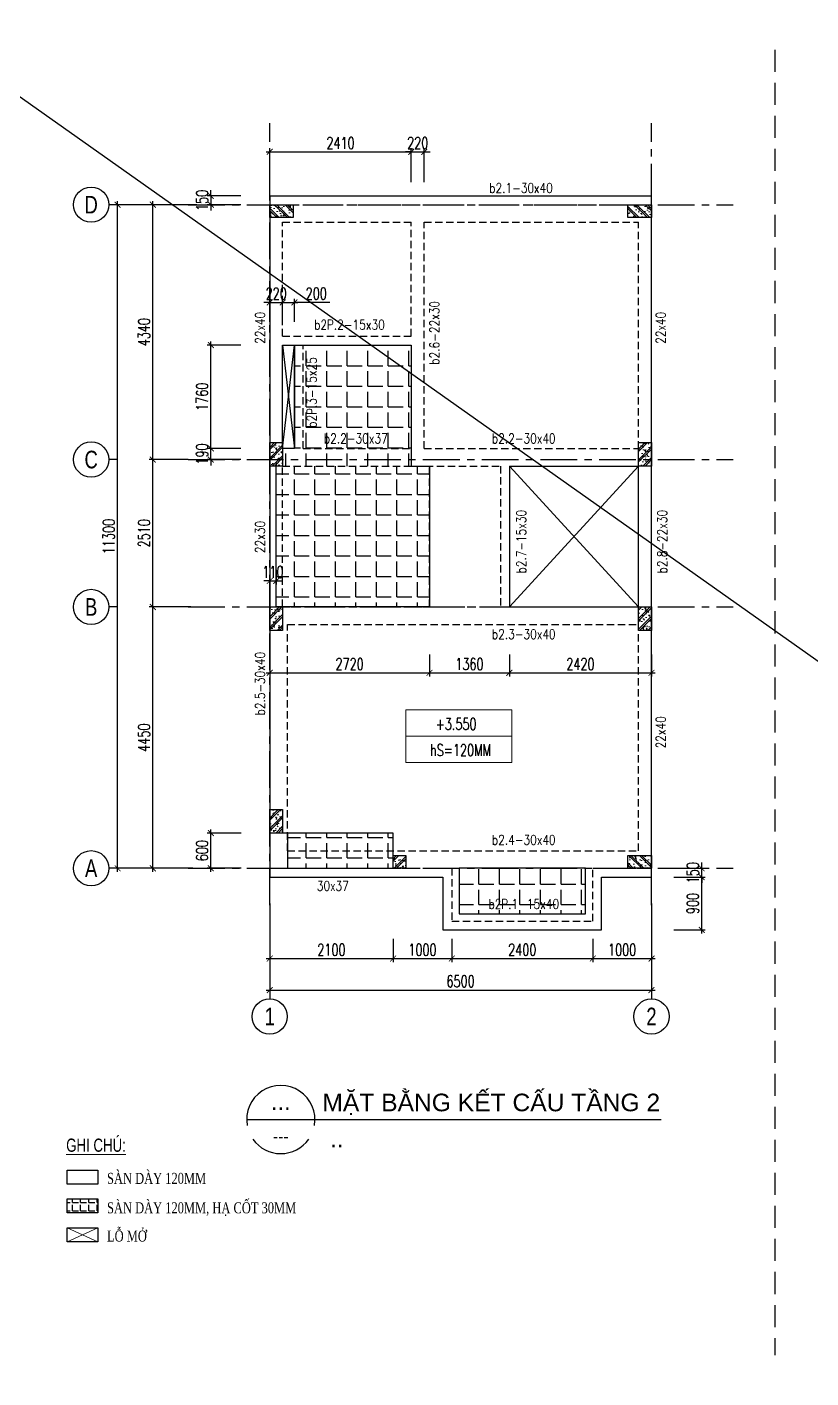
# Model space of a CAD drawing. Header units: millimetres. Extents: x -529861 to -223882, y -171969 to 61504.
# Drawn here: x -402675 to -389327, y -31442 to -8438 of the extents above; entities that cross this region are included whole.
import ezdxf
from ezdxf.enums import TextEntityAlignment as Align

# ---------------------------------------------------------------- set-up
doc = ezdxf.new("R2010")
doc.units = ezdxf.units.MM
doc.header["$LTSCALE"] = 5000
doc.linetypes.add('CENTER', pattern=[2, 1.25, -0.25, 0.25, -0.25])
doc.linetypes.add('HIDDEN', pattern=[0.375, 0.25, -0.125])
doc.layers.get('Defpoints').update_dxf_attribs({"color": 143})
for name, color, linetype in [('KC ICC-COTVACH', 3, 'Continuous'), ('KC-BETONG', 2, 'Continuous'), ('KCS_AXIS', 18, 'CENTER'), ('KCS_BORDER', 3, 'Continuous'), ('KCS_CHI', 1, 'Continuous'), ('KCS_DIM', 1, 'Continuous'), ('KCS_HIDDEN', 8, 'HIDDEN'), ('KCS_SSD', 146, 'Continuous'), ('KCS_TEXT', 2, 'Continuous')]:
    doc.layers.add(name, color=color, linetype=linetype)
for name, color, linetype, lineweight in [('KC-COT-HATCH', 13, 'Continuous', 15), ('KC-COT-NETCAT', 2, 'Continuous', 30), ('KC-NET MANH', 8, 'Continuous', 13), ('KC-TEXT', 4, 'Continuous', 20), ('S-dims', 8, 'Continuous', 18), ('S-text', 2, 'Continuous', 20), ('S-TEXT35', 3, 'Continuous', 30)]:
    doc.layers.add(name, color=color, linetype=linetype, lineweight=lineweight)
doc.layers.add('KCS_Plotter', color=11, linetype='Continuous', plot=False)
doc.styles.add('.VnArialH', font='')
doc.styles.add('DIACHAT', font='vntimeh.shx', dxfattribs={"bigfont": 'vnd.shx'})
doc.styles.add('s-text', font='vnsimli.shx', dxfattribs={"width": 0.7})
doc.styles.add('style1', font='arial.ttf', dxfattribs={"width": 0.75})
doc.styles.add('VNAVANTH', font='')
doc.styles.add('VNCC-VnAvantH', font='')
doc.styles.get('.VnArialH').set_extended_font_data('.VnArialH')
doc.styles.get('VNAVANTH').set_extended_font_data('.VnAvantH')
doc.styles.get('VNCC-VnAvantH').set_extended_font_data('.VnAvantH')
doc.dimstyles.new('1-100s', dxfattribs={"dimtxt": 200, "dimasz": 100, "dimexe": 60, "dimexo": 0, "dimgap": 50, "dimtad": 1, "dimdec": 0, "dimzin": 0, "dimdsep": 46, "dimtxsty": 's-text', "dimblk1": 'ARCHTICK', "dimblk2": 'ARCHTICK', "dimsah": 1, "dimcen": 80, "dimdle": 60, "dimclrd": 9, "dimclre": 9, "dimclrt": 2, "dimadec": 0, "dimazin": 0, "dimtfac": 0.0001, "dimtdec": 0, "dimtix": 1, "dimtmove": 1, "dimatfit": 3, "dimldrblk": 'ARCHTICK', "dimfxl": 200, "dimtolj": 1, "dimtzin": 0, "dimarcsym": 0})
pattern_1 = [(0, (-368437.15, 44721.43), (0, 349.25), [254, -95.25]), (90, (-368437.15, 44721.43), (-349.25, 2e-14), [254, -95.25])]
pattern_2 = [(0, (-252283.63, 8146.53), (0, 349.25), [254, -95.25]), (90, (-252283.63, 8146.53), (-349.25, 2e-14), [254, -95.25])]

# ---------------------------------------------------------------- blocks, each defined once
blk = doc.blocks.new('*U935')
at = {"layer": 'KC-COT-HATCH'}
h = blk.add_hatch(dxfattribs=at)
h.set_pattern_fill('CHAU-02', color=256, scale=30, pattern_type=2)
h.set_pattern_definition([(50, (-758.44, -466.9), (215.178, -18.826), [22.5, -247.5]), (355, (-758.44, -466.9), (-41.625, 225.658), [18, -198]), (100.451, (-740.51, -468.47), (173.553, 206.83), [19.122, -210.343]), (46.184, (-758.44, -406.9), (320.17, -49.656), [33.75, -371.25]), (96.636, (-731.76, -411.04), (280.4, 292.24), [28.68, -315.514]), (351.184, (-758.44, -406.9), (280.4, 292.24), [27, -297]), (21, (-728.44, -421.9), (179.072, -120.786), [22.5, -247.5]), (226, (-728.44, -421.9), (201.565, -109.66), [18, -198]), (71.451, (-713.52, -431.97), (252.067, 96.76), [19.122, -210.343]), (67.5, (-758.44, -466.9), (-46.775, 88.3123), [0, -195.6, 0, -201, 0, -198.75]), (4.5, (-758.44, -466.9), (85.005, 114.031), [0, -114.6, 0, -191.1, 0, -75.75]), (327.5, (-825.34, -466.9), (160.147, -6.7665), [0, -75, 0, -234, 0, -310.5]), (317.5, (-855.34, -466.9), (174.956, 30.031), [0, -97.5, 0, -155.4, 0, -220.5]), (315, (-758.44, -466.9), (90.156, 90.156), []), (315, (-758.44, -430.15), (90.156, 90.156), [])])
h.paths.add_polyline_path([(-110, 200), (-110, -200), (110, -200), (110, 200)])
at = {"layer": 'KC-COT-NETCAT'}
blk.add_lwpolyline([(-110, -200), (110, -200), (110, 200), (-110, 200)], close=True, dxfattribs=at)
blk = doc.blocks.new('_ArchTick')
at = {"color": 0, "linetype": 'ByBlock', "const_width": 0.15}
blk.add_lwpolyline([(-0.5, -0.5), (0.5, 0.5)], dxfattribs=at)
blk = doc.blocks.new('*D1159')
at = {"layer": 'Defpoints', "color": 0, "ltscale": 1500, "transparency": 16777216}
for p in [(-30105, -46736), (-23605, -46736), (-23605, -48212)]:
    blk.add_point(p, dxfattribs=at)
at = {"layer": 'KCS_DIM', "color": 9, "lineweight": -2, "ltscale": 1500, "transparency": 16777216}
for p, q in [((-30105, -46736), (-30105, -48272)), ((-23605, -46736), (-23605, -48272)), ((-30165, -48212), (-23545, -48212))]:
    blk.add_line(p, q, dxfattribs=at)
at = {"layer": 'KCS_DIM', "color": 9, "lineweight": -2, "ltscale": 1500, "transparency": 16777216, "xscale": 100, "yscale": 100, "zscale": 100, "rotation": 180}
blk.add_blockref('_ArchTick', (-30105, -48212), dxfattribs=at)
at = {"layer": 'KCS_DIM', "color": 9, "lineweight": -2, "ltscale": 1500, "transparency": 16777216, "xscale": 100, "yscale": 100, "zscale": 100}
blk.add_blockref('_ArchTick', (-23605, -48212), dxfattribs=at)
at = {"layer": 'KCS_DIM', "color": 2, "ltscale": 1500, "transparency": 16777216, "insert": (-26855, -48062), "char_height": 200, "attachment_point": 5, "style": 's-text'}
blk.add_mtext('\\A1;6500', dxfattribs=at)
blk = doc.blocks.new('*D1160')
at = {"layer": 'Defpoints', "color": 0, "ltscale": 1500, "transparency": 16777216}
for p in [(-32095, -41688), (-31449, -41688), (-31412, -46138)]:
    blk.add_point(p, dxfattribs=at)
at = {"layer": 'KCS_DIM', "color": 9, "lineweight": -2, "ltscale": 1500, "transparency": 16777216}
for p, q in [((-32095, -46198), (-32095, -41628)), ((-31449, -41688), (-32155, -41688)), ((-31412, -46138), (-32155, -46138))]:
    blk.add_line(p, q, dxfattribs=at)
at = {"layer": 'KCS_DIM', "color": 9, "lineweight": -2, "ltscale": 1500, "transparency": 16777216, "xscale": 100, "yscale": 100, "zscale": 100}
for p, rotation in [((-32095, -41688), 90), ((-32095, -46138), 270)]:
    blk.add_blockref('_ArchTick', p, dxfattribs=dict(at, rotation=rotation))
at = {"layer": 'KCS_DIM', "color": 2, "ltscale": 1500, "transparency": 16777216, "insert": (-32245, -43913), "char_height": 200, "attachment_point": 5, "rotation": 90, "style": 's-text'}
blk.add_mtext('\\A1;4450', dxfattribs=at)
blk = doc.blocks.new('*D1161')
at = {"layer": 'Defpoints', "color": 0, "ltscale": 1500, "transparency": 16777216}
for p in [(-32095, -39178), (-31495, -39178), (-31449, -41688)]:
    blk.add_point(p, dxfattribs=at)
at = {"layer": 'KCS_DIM', "color": 9, "lineweight": -2, "ltscale": 1500, "transparency": 16777216}
for p, q in [((-31495, -39178), (-32155, -39178)), ((-32095, -41748), (-32095, -39118)), ((-31449, -41688), (-32155, -41688))]:
    blk.add_line(p, q, dxfattribs=at)
at = {"layer": 'KCS_DIM', "color": 9, "lineweight": -2, "ltscale": 1500, "transparency": 16777216, "xscale": 100, "yscale": 100, "zscale": 100}
for p, rotation in [((-32095, -39178), 90), ((-32095, -41688), 270)]:
    blk.add_blockref('_ArchTick', p, dxfattribs=dict(at, rotation=rotation))
at = {"layer": 'KCS_DIM', "color": 2, "ltscale": 1500, "transparency": 16777216, "insert": (-32245, -40433), "char_height": 200, "attachment_point": 5, "rotation": 90, "style": 's-text'}
blk.add_mtext('\\A1;2510', dxfattribs=at)
blk = doc.blocks.new('*D1162')
at = {"layer": 'Defpoints', "color": 0, "ltscale": 1500, "transparency": 16777216}
for p in [(-32095, -34838), (-31346, -34838), (-31495, -39178)]:
    blk.add_point(p, dxfattribs=at)
at = {"layer": 'KCS_DIM', "color": 9, "lineweight": -2, "ltscale": 1500, "transparency": 16777216}
for p, q in [((-31346, -34838), (-32155, -34838)), ((-32095, -39238), (-32095, -34778)), ((-31495, -39178), (-32155, -39178))]:
    blk.add_line(p, q, dxfattribs=at)
at = {"layer": 'KCS_DIM', "color": 9, "lineweight": -2, "ltscale": 1500, "transparency": 16777216, "xscale": 100, "yscale": 100, "zscale": 100}
for p, rotation in [((-32095, -34838), 90), ((-32095, -39178), 270)]:
    blk.add_blockref('_ArchTick', p, dxfattribs=dict(at, rotation=rotation))
at = {"layer": 'KCS_DIM', "color": 2, "ltscale": 1500, "transparency": 16777216, "insert": (-32245, -37008), "char_height": 200, "attachment_point": 5, "rotation": 90, "style": 's-text'}
blk.add_mtext('\\A1;4340', dxfattribs=at)
blk = doc.blocks.new('*D1163')
at = {"layer": 'Defpoints', "color": 0, "ltscale": 1500, "transparency": 16777216}
for p in [(-32695, -34838), (-31495, -34838), (-31495, -46138)]:
    blk.add_point(p, dxfattribs=at)
at = {"layer": 'KCS_DIM', "color": 9, "lineweight": -2, "ltscale": 1500, "transparency": 16777216}
for p, q in [((-31495, -34838), (-32755, -34838)), ((-32695, -46198), (-32695, -34778)), ((-31495, -46138), (-32755, -46138))]:
    blk.add_line(p, q, dxfattribs=at)
at = {"layer": 'KCS_DIM', "color": 9, "lineweight": -2, "ltscale": 1500, "transparency": 16777216, "xscale": 100, "yscale": 100, "zscale": 100}
for p, rotation in [((-32695, -34838), 90), ((-32695, -46138), 270)]:
    blk.add_blockref('_ArchTick', p, dxfattribs=dict(at, rotation=rotation))
at = {"layer": 'KCS_DIM', "color": 2, "ltscale": 1500, "transparency": 16777216, "insert": (-32845, -40488), "char_height": 200, "attachment_point": 5, "rotation": 90, "style": 's-text'}
blk.add_mtext('\\A1;11300', dxfattribs=at)
blk = doc.blocks.new('*U10')
at = {"layer": 'KC-COT-HATCH'}
h = blk.add_hatch(dxfattribs=at)
h.set_pattern_fill('CHAU-02', color=256, scale=30, pattern_type=2)
h.set_pattern_definition([(50, (-758.44, -556.9), (215.178, -18.826), [22.5, -247.5]), (355, (-758.44, -556.9), (-41.625, 225.658), [18, -198]), (100.451, (-740.51, -558.47), (173.553, 206.83), [19.122, -210.343]), (46.184, (-758.44, -496.9), (320.17, -49.656), [33.75, -371.25]), (96.636, (-731.76, -501.04), (280.4, 292.24), [28.68, -315.514]), (351.184, (-758.44, -496.9), (280.4, 292.24), [27, -297]), (21, (-728.44, -511.9), (179.072, -120.786), [22.5, -247.5]), (226, (-728.44, -511.9), (201.565, -109.66), [18, -198]), (71.451, (-713.52, -521.97), (252.067, 96.76), [19.122, -210.343]), (67.5, (-758.44, -556.9), (-46.775, 88.3123), [0, -195.6, 0, -201, 0, -198.75]), (4.5, (-758.44, -556.9), (85.005, 114.031), [0, -114.6, 0, -191.1, 0, -75.75]), (327.5, (-825.34, -556.9), (160.147, -6.7665), [0, -75, 0, -234, 0, -310.5]), (317.5, (-855.34, -556.9), (174.956, 30.031), [0, -97.5, 0, -155.4, 0, -220.5]), (315, (-758.44, -556.9), (90.156, 90.156), []), (315, (-758.44, -520.15), (90.156, 90.156), [])])
h.paths.add_polyline_path([(-110, 110), (-110, -110), (110, -110), (110, 110)])
at = {"layer": 'KC-COT-NETCAT'}
blk.add_lwpolyline([(-110, -110), (110, -110), (110, 110), (-110, 110)], close=True, dxfattribs=at)
blk = doc.blocks.new('*U22')
blk.add_line((1, 0), (110.81, 0))
for major_axis, start_param, end_param in [((9.04, 0), -0.176637, 3.316767), ((-9.04, 0.01), 0.612827, 2.529211)]:
    blk.add_ellipse((10.04, 0), major_axis=major_axis, ratio=1, start_param=start_param, end_param=end_param)
at = {"layer": 'S-TEXT35', "style": 'VNAVANTH'}
for tag, p in [('VIET_NAME', (21.64, 3.33)), ('ENGLISH_NAME', (21.64, -7.83))]:
    blk.add_attdef(tag, p, '', height=5, dxfattribs=at)
for tag, height, p in [('VIEW-NUMBER', 5, (10.04, 1.5)), ('SHEET_NUMBER', 2.5, (10.04, -5))]:
    blk.add_attdef(tag, text='', height=height, dxfattribs=at).set_placement(p, align=Align.CENTER)
blk = doc.blocks.new('*D267')
at = {"layer": 'Defpoints', "color": 0, "linetype": 'ByBlock', "ltscale": 1500, "transparency": 16777216}
for p in [(-396132, -10563), (-398542, -11081), (-396132, -11081)]:
    blk.add_point(p, dxfattribs=at)
at = {"layer": 'S-dims', "color": 9, "linetype": 'ByBlock', "lineweight": -2, "ltscale": 1500, "transparency": 16777216}
for p, q in [((-398602, -10563), (-396072, -10563)), ((-398542, -11081), (-398542, -10503)), ((-396132, -11081), (-396132, -10503))]:
    blk.add_line(p, q, dxfattribs=at)
at = {"layer": 'S-dims', "color": 9, "linetype": 'ByBlock', "lineweight": -2, "ltscale": 1500, "transparency": 16777216, "xscale": 100, "yscale": 100, "zscale": 100, "rotation": 180}
blk.add_blockref('_ArchTick', (-398542, -10563), dxfattribs=at)
at = {"layer": 'S-dims', "color": 9, "linetype": 'ByBlock', "lineweight": -2, "ltscale": 1500, "transparency": 16777216, "xscale": 100, "yscale": 100, "zscale": 100}
blk.add_blockref('_ArchTick', (-396132, -10563), dxfattribs=at)
at = {"layer": 'S-dims', "color": 2, "linetype": 'ByBlock', "ltscale": 1500, "transparency": 16777216, "insert": (-397337, -10413), "char_height": 200, "attachment_point": 5, "style": 's-text'}
blk.add_mtext('\\A1;2410', dxfattribs=at)
blk = doc.blocks.new('*D268')
at = {"layer": 'Defpoints', "color": 0, "linetype": 'ByBlock', "ltscale": 1500, "transparency": 16777216}
for p in [(-395912, -10563), (-396132, -11081), (-395912, -11081)]:
    blk.add_point(p, dxfattribs=at)
at = {"layer": 'S-dims', "color": 9, "linetype": 'ByBlock', "lineweight": -2, "ltscale": 1500, "transparency": 16777216}
for p, q in [((-396132, -10563), (-396232, -10563)), ((-396132, -11081), (-396132, -10503)), ((-396132, -10563), (-395912, -10563)), ((-395912, -11081), (-395912, -10503)), ((-395912, -10563), (-395812, -10563))]:
    blk.add_line(p, q, dxfattribs=at)
at = {"layer": 'S-dims', "color": 9, "linetype": 'ByBlock', "lineweight": -2, "ltscale": 1500, "transparency": 16777216, "xscale": 100, "yscale": 100, "zscale": 100}
blk.add_blockref('_ArchTick', (-396132, -10563), dxfattribs=at)
at = {"layer": 'S-dims', "color": 9, "linetype": 'ByBlock', "lineweight": -2, "ltscale": 1500, "transparency": 16777216, "xscale": 100, "yscale": 100, "zscale": 100, "rotation": 180}
blk.add_blockref('_ArchTick', (-395912, -10563), dxfattribs=at)
at = {"layer": 'S-dims', "color": 2, "linetype": 'ByBlock', "ltscale": 1500, "transparency": 16777216, "insert": (-396022, -10413), "char_height": 200, "attachment_point": 5, "style": 's-text'}
blk.add_mtext('\\A1;220', dxfattribs=at)
blk = doc.blocks.new('*D269')
at = {"layer": 'Defpoints', "color": 0, "linetype": 'ByBlock', "ltscale": 1500, "transparency": 16777216}
for p in [(-398542, -23966), (-396442, -23966), (-396442, -24300)]:
    blk.add_point(p, dxfattribs=at)
at = {"layer": 'S-dims', "color": 9, "linetype": 'ByBlock', "lineweight": -2, "ltscale": 1500, "transparency": 16777216}
for p, q in [((-398542, -23966), (-398542, -24360)), ((-396442, -23966), (-396442, -24360)), ((-398602, -24300), (-396382, -24300))]:
    blk.add_line(p, q, dxfattribs=at)
at = {"layer": 'S-dims', "color": 9, "linetype": 'ByBlock', "lineweight": -2, "ltscale": 1500, "transparency": 16777216, "xscale": 100, "yscale": 100, "zscale": 100, "rotation": 180}
blk.add_blockref('_ArchTick', (-398542, -24300), dxfattribs=at)
at = {"layer": 'S-dims', "color": 9, "linetype": 'ByBlock', "lineweight": -2, "ltscale": 1500, "transparency": 16777216, "xscale": 100, "yscale": 100, "zscale": 100}
blk.add_blockref('_ArchTick', (-396442, -24300), dxfattribs=at)
at = {"layer": 'S-dims', "color": 2, "linetype": 'ByBlock', "ltscale": 1500, "transparency": 16777216, "insert": (-397492, -24150), "char_height": 200, "attachment_point": 5, "style": 's-text'}
blk.add_mtext('\\A1;2100', dxfattribs=at)
blk = doc.blocks.new('*D270')
at = {"layer": 'Defpoints', "color": 0, "linetype": 'ByBlock', "ltscale": 1500, "transparency": 16777216}
for p in [(-396442, -23966), (-395442, -23966), (-395442, -24300)]:
    blk.add_point(p, dxfattribs=at)
at = {"layer": 'S-dims', "color": 9, "linetype": 'ByBlock', "lineweight": -2, "ltscale": 1500, "transparency": 16777216}
for p, q in [((-396442, -23966), (-396442, -24360)), ((-395442, -23966), (-395442, -24360)), ((-396502, -24300), (-395382, -24300))]:
    blk.add_line(p, q, dxfattribs=at)
at = {"layer": 'S-dims', "color": 9, "linetype": 'ByBlock', "lineweight": -2, "ltscale": 1500, "transparency": 16777216, "xscale": 100, "yscale": 100, "zscale": 100, "rotation": 180}
blk.add_blockref('_ArchTick', (-396442, -24300), dxfattribs=at)
at = {"layer": 'S-dims', "color": 9, "linetype": 'ByBlock', "lineweight": -2, "ltscale": 1500, "transparency": 16777216, "xscale": 100, "yscale": 100, "zscale": 100}
blk.add_blockref('_ArchTick', (-395442, -24300), dxfattribs=at)
at = {"layer": 'S-dims', "color": 2, "linetype": 'ByBlock', "ltscale": 1500, "transparency": 16777216, "insert": (-395942, -24150), "char_height": 200, "attachment_point": 5, "style": 's-text'}
blk.add_mtext('\\A1;1000', dxfattribs=at)
blk = doc.blocks.new('*D271')
at = {"layer": 'Defpoints', "color": 0, "linetype": 'ByBlock', "ltscale": 1500, "transparency": 16777216}
for p in [(-395442, -23966), (-393042, -23966), (-393042, -24300)]:
    blk.add_point(p, dxfattribs=at)
at = {"layer": 'S-dims', "color": 9, "linetype": 'ByBlock', "lineweight": -2, "ltscale": 1500, "transparency": 16777216}
for p, q in [((-395442, -23966), (-395442, -24360)), ((-393042, -23966), (-393042, -24360)), ((-395502, -24300), (-392982, -24300))]:
    blk.add_line(p, q, dxfattribs=at)
at = {"layer": 'S-dims', "color": 9, "linetype": 'ByBlock', "lineweight": -2, "ltscale": 1500, "transparency": 16777216, "xscale": 100, "yscale": 100, "zscale": 100, "rotation": 180}
blk.add_blockref('_ArchTick', (-395442, -24300), dxfattribs=at)
at = {"layer": 'S-dims', "color": 9, "linetype": 'ByBlock', "lineweight": -2, "ltscale": 1500, "transparency": 16777216, "xscale": 100, "yscale": 100, "zscale": 100}
blk.add_blockref('_ArchTick', (-393042, -24300), dxfattribs=at)
at = {"layer": 'S-dims', "color": 2, "linetype": 'ByBlock', "ltscale": 1500, "transparency": 16777216, "insert": (-394242, -24150), "char_height": 200, "attachment_point": 5, "style": 's-text'}
blk.add_mtext('\\A1;2400', dxfattribs=at)
blk = doc.blocks.new('*D272')
at = {"layer": 'Defpoints', "color": 0, "linetype": 'ByBlock', "ltscale": 1500, "transparency": 16777216}
for p in [(-393042, -23966), (-392042, -23966), (-392042, -24300)]:
    blk.add_point(p, dxfattribs=at)
at = {"layer": 'S-dims', "color": 9, "linetype": 'ByBlock', "lineweight": -2, "ltscale": 1500, "transparency": 16777216}
for p, q in [((-393042, -23966), (-393042, -24360)), ((-392042, -23966), (-392042, -24360)), ((-393102, -24300), (-391982, -24300))]:
    blk.add_line(p, q, dxfattribs=at)
at = {"layer": 'S-dims', "color": 9, "linetype": 'ByBlock', "lineweight": -2, "ltscale": 1500, "transparency": 16777216, "xscale": 100, "yscale": 100, "zscale": 100, "rotation": 180}
blk.add_blockref('_ArchTick', (-393042, -24300), dxfattribs=at)
at = {"layer": 'S-dims', "color": 9, "linetype": 'ByBlock', "lineweight": -2, "ltscale": 1500, "transparency": 16777216, "xscale": 100, "yscale": 100, "zscale": 100}
blk.add_blockref('_ArchTick', (-392042, -24300), dxfattribs=at)
at = {"layer": 'S-dims', "color": 2, "linetype": 'ByBlock', "ltscale": 1500, "transparency": 16777216, "insert": (-392542, -24150), "char_height": 200, "attachment_point": 5, "style": 's-text'}
blk.add_mtext('\\A1;1000', dxfattribs=at)
blk = doc.blocks.new('*D273')
at = {"layer": 'Defpoints', "color": 0, "linetype": 'ByBlock', "ltscale": 1500, "transparency": 16777216}
for p in [(-391664, -22763), (-391188, -22763), (-391664, -22913)]:
    blk.add_point(p, dxfattribs=at)
at = {"layer": 'S-dims', "color": 9, "linetype": 'ByBlock', "lineweight": -2, "ltscale": 1500, "transparency": 16777216}
for p, q in [((-391664, -22763), (-391128, -22763)), ((-391188, -22763), (-391188, -22663)), ((-391188, -22913), (-391188, -22763)), ((-391664, -22913), (-391128, -22913)), ((-391188, -22913), (-391188, -23013))]:
    blk.add_line(p, q, dxfattribs=at)
at = {"layer": 'S-dims', "color": 9, "linetype": 'ByBlock', "lineweight": -2, "ltscale": 1500, "transparency": 16777216, "xscale": 100, "yscale": 100, "zscale": 100}
for p, rotation in [((-391188, -22763), 270), ((-391188, -22913), 90)]:
    blk.add_blockref('_ArchTick', p, dxfattribs=dict(at, rotation=rotation))
at = {"layer": 'S-dims', "color": 2, "linetype": 'ByBlock', "ltscale": 1500, "transparency": 16777216, "insert": (-391338, -22838), "char_height": 200, "attachment_point": 5, "rotation": 90, "style": 's-text'}
blk.add_mtext('\\A1;150', dxfattribs=at)
blk = doc.blocks.new('*D274')
at = {"layer": 'Defpoints', "color": 0, "linetype": 'ByBlock', "ltscale": 1500, "transparency": 16777216}
for p in [(-399545, -22163), (-399029, -22163), (-399029, -22763)]:
    blk.add_point(p, dxfattribs=at)
at = {"layer": 'S-dims', "color": 9, "linetype": 'ByBlock', "lineweight": -2, "ltscale": 1500, "transparency": 16777216}
for p, q in [((-399029, -22163), (-399605, -22163)), ((-399545, -22823), (-399545, -22103)), ((-399029, -22763), (-399605, -22763))]:
    blk.add_line(p, q, dxfattribs=at)
at = {"layer": 'S-dims', "color": 9, "linetype": 'ByBlock', "lineweight": -2, "ltscale": 1500, "transparency": 16777216, "xscale": 100, "yscale": 100, "zscale": 100}
for p, rotation in [((-399545, -22163), 90), ((-399545, -22763), 270)]:
    blk.add_blockref('_ArchTick', p, dxfattribs=dict(at, rotation=rotation))
at = {"layer": 'S-dims', "color": 2, "linetype": 'ByBlock', "ltscale": 1500, "transparency": 16777216, "insert": (-399695, -22463), "char_height": 200, "attachment_point": 5, "rotation": 90, "style": 's-text'}
blk.add_mtext('\\A1;600', dxfattribs=at)
blk = doc.blocks.new('*D275')
at = {"layer": 'Defpoints', "color": 0, "linetype": 'ByBlock', "ltscale": 1500, "transparency": 16777216}
for p in [(-398542, -17683), (-398432, -17683), (-398432, -17869)]:
    blk.add_point(p, dxfattribs=at)
at = {"layer": 'S-dims', "color": 9, "linetype": 'ByBlock', "lineweight": -2, "ltscale": 1500, "transparency": 16777216}
for p, q in [((-398542, -17683), (-398542, -17929)), ((-398432, -17683), (-398432, -17929)), ((-398542, -17869), (-398642, -17869)), ((-398542, -17869), (-398432, -17869)), ((-398432, -17869), (-398332, -17869))]:
    blk.add_line(p, q, dxfattribs=at)
at = {"layer": 'S-dims', "color": 9, "linetype": 'ByBlock', "lineweight": -2, "ltscale": 1500, "transparency": 16777216, "xscale": 100, "yscale": 100, "zscale": 100}
blk.add_blockref('_ArchTick', (-398542, -17869), dxfattribs=at)
at = {"layer": 'S-dims', "color": 9, "linetype": 'ByBlock', "lineweight": -2, "ltscale": 1500, "transparency": 16777216, "xscale": 100, "yscale": 100, "zscale": 100, "rotation": 180}
blk.add_blockref('_ArchTick', (-398432, -17869), dxfattribs=at)
at = {"layer": 'S-dims', "color": 2, "linetype": 'ByBlock', "ltscale": 1500, "transparency": 16777216, "insert": (-398487, -17719), "char_height": 200, "attachment_point": 5, "style": 's-text'}
blk.add_mtext('\\A1;110', dxfattribs=at)
blk = doc.blocks.new('*D276')
at = {"layer": 'Defpoints', "color": 0, "linetype": 'ByBlock', "ltscale": 1500, "transparency": 16777216}
for p in [(-398542, -19123), (-395822, -19123), (-395822, -19435)]:
    blk.add_point(p, dxfattribs=at)
at = {"layer": 'S-dims', "color": 9, "linetype": 'ByBlock', "lineweight": -2, "ltscale": 1500, "transparency": 16777216}
for p, q in [((-398542, -19123), (-398542, -19495)), ((-395822, -19123), (-395822, -19495)), ((-398602, -19435), (-395762, -19435))]:
    blk.add_line(p, q, dxfattribs=at)
at = {"layer": 'S-dims', "color": 9, "linetype": 'ByBlock', "lineweight": -2, "ltscale": 1500, "transparency": 16777216, "xscale": 100, "yscale": 100, "zscale": 100, "rotation": 180}
blk.add_blockref('_ArchTick', (-398542, -19435), dxfattribs=at)
at = {"layer": 'S-dims', "color": 9, "linetype": 'ByBlock', "lineweight": -2, "ltscale": 1500, "transparency": 16777216, "xscale": 100, "yscale": 100, "zscale": 100}
blk.add_blockref('_ArchTick', (-395822, -19435), dxfattribs=at)
at = {"layer": 'S-dims', "color": 2, "linetype": 'ByBlock', "ltscale": 1500, "transparency": 16777216, "insert": (-397182, -19285), "char_height": 200, "attachment_point": 5, "style": 's-text'}
blk.add_mtext('\\A1;2720', dxfattribs=at)
blk = doc.blocks.new('*D277')
at = {"layer": 'Defpoints', "color": 0, "linetype": 'ByBlock', "ltscale": 1500, "transparency": 16777216}
for p in [(-395822, -19123), (-394462, -19123), (-394462, -19435)]:
    blk.add_point(p, dxfattribs=at)
at = {"layer": 'S-dims', "color": 9, "linetype": 'ByBlock', "lineweight": -2, "ltscale": 1500, "transparency": 16777216}
for p, q in [((-395822, -19123), (-395822, -19495)), ((-394462, -19123), (-394462, -19495)), ((-395882, -19435), (-394402, -19435))]:
    blk.add_line(p, q, dxfattribs=at)
at = {"layer": 'S-dims', "color": 9, "linetype": 'ByBlock', "lineweight": -2, "ltscale": 1500, "transparency": 16777216, "xscale": 100, "yscale": 100, "zscale": 100, "rotation": 180}
blk.add_blockref('_ArchTick', (-395822, -19435), dxfattribs=at)
at = {"layer": 'S-dims', "color": 9, "linetype": 'ByBlock', "lineweight": -2, "ltscale": 1500, "transparency": 16777216, "xscale": 100, "yscale": 100, "zscale": 100}
blk.add_blockref('_ArchTick', (-394462, -19435), dxfattribs=at)
at = {"layer": 'S-dims', "color": 2, "linetype": 'ByBlock', "ltscale": 1500, "transparency": 16777216, "insert": (-395142, -19285), "char_height": 200, "attachment_point": 5, "style": 's-text'}
blk.add_mtext('\\A1;1360', dxfattribs=at)
blk = doc.blocks.new('*D278')
at = {"layer": 'Defpoints', "color": 0, "linetype": 'ByBlock', "ltscale": 1500, "transparency": 16777216}
for p in [(-394462, -19123), (-392042, -19123), (-392042, -19435)]:
    blk.add_point(p, dxfattribs=at)
at = {"layer": 'S-dims', "color": 9, "linetype": 'ByBlock', "lineweight": -2, "ltscale": 1500, "transparency": 16777216}
for p, q in [((-394462, -19123), (-394462, -19495)), ((-392042, -19123), (-392042, -19495)), ((-394522, -19435), (-391982, -19435))]:
    blk.add_line(p, q, dxfattribs=at)
at = {"layer": 'S-dims', "color": 9, "linetype": 'ByBlock', "lineweight": -2, "ltscale": 1500, "transparency": 16777216, "xscale": 100, "yscale": 100, "zscale": 100, "rotation": 180}
blk.add_blockref('_ArchTick', (-394462, -19435), dxfattribs=at)
at = {"layer": 'S-dims', "color": 9, "linetype": 'ByBlock', "lineweight": -2, "ltscale": 1500, "transparency": 16777216, "xscale": 100, "yscale": 100, "zscale": 100}
blk.add_blockref('_ArchTick', (-392042, -19435), dxfattribs=at)
at = {"layer": 'S-dims', "color": 2, "linetype": 'ByBlock', "ltscale": 1500, "transparency": 16777216, "insert": (-393252, -19285), "char_height": 200, "attachment_point": 5, "style": 's-text'}
blk.add_mtext('\\A1;2420', dxfattribs=at)
blk = doc.blocks.new('*D279')
at = {"layer": 'Defpoints', "color": 0, "linetype": 'ByBlock', "ltscale": 1500, "transparency": 16777216}
for p in [(-399545, -15613), (-399036, -15613), (-399036, -15803)]:
    blk.add_point(p, dxfattribs=at)
at = {"layer": 'S-dims', "color": 9, "linetype": 'ByBlock', "lineweight": -2, "ltscale": 1500, "transparency": 16777216}
for p, q in [((-399036, -15613), (-399605, -15613)), ((-399545, -15613), (-399545, -15513)), ((-399545, -15803), (-399545, -15613)), ((-399036, -15803), (-399605, -15803)), ((-399545, -15803), (-399545, -15903))]:
    blk.add_line(p, q, dxfattribs=at)
at = {"layer": 'S-dims', "color": 9, "linetype": 'ByBlock', "lineweight": -2, "ltscale": 1500, "transparency": 16777216, "xscale": 100, "yscale": 100, "zscale": 100}
for p, rotation in [((-399545, -15613), 270), ((-399545, -15803), 90)]:
    blk.add_blockref('_ArchTick', p, dxfattribs=dict(at, rotation=rotation))
at = {"layer": 'S-dims', "color": 2, "linetype": 'ByBlock', "ltscale": 1500, "transparency": 16777216, "insert": (-399695, -15708), "char_height": 200, "attachment_point": 5, "rotation": 90, "style": 's-text'}
blk.add_mtext('\\A1;190', dxfattribs=at)
blk = doc.blocks.new('*D280')
at = {"layer": 'Defpoints', "color": 0, "linetype": 'ByBlock', "ltscale": 1500, "transparency": 16777216}
for p in [(-399545, -13853), (-399036, -13853), (-399036, -15613)]:
    blk.add_point(p, dxfattribs=at)
at = {"layer": 'S-dims', "color": 9, "linetype": 'ByBlock', "lineweight": -2, "ltscale": 1500, "transparency": 16777216}
for p, q in [((-399545, -15673), (-399545, -13793)), ((-399036, -13853), (-399605, -13853)), ((-399036, -15613), (-399605, -15613))]:
    blk.add_line(p, q, dxfattribs=at)
at = {"layer": 'S-dims', "color": 9, "linetype": 'ByBlock', "lineweight": -2, "ltscale": 1500, "transparency": 16777216, "xscale": 100, "yscale": 100, "zscale": 100}
for p, rotation in [((-399545, -13853), 90), ((-399545, -15613), 270)]:
    blk.add_blockref('_ArchTick', p, dxfattribs=dict(at, rotation=rotation))
at = {"layer": 'S-dims', "color": 2, "linetype": 'ByBlock', "ltscale": 1500, "transparency": 16777216, "insert": (-399695, -14733), "char_height": 200, "attachment_point": 5, "rotation": 90, "style": 's-text'}
blk.add_mtext('\\A1;1760', dxfattribs=at)
blk = doc.blocks.new('*D281')
at = {"layer": 'Defpoints', "color": 0, "linetype": 'ByBlock', "ltscale": 1500, "transparency": 16777216}
for p in [(-398322, -13127), (-398542, -13460), (-398322, -13460)]:
    blk.add_point(p, dxfattribs=at)
at = {"layer": 'S-dims', "color": 9, "linetype": 'ByBlock', "lineweight": -2, "ltscale": 1500, "transparency": 16777216}
for p, q in [((-398542, -13460), (-398542, -13067)), ((-398322, -13460), (-398322, -13067)), ((-398542, -13127), (-398642, -13127)), ((-398542, -13127), (-398322, -13127)), ((-398322, -13127), (-398222, -13127))]:
    blk.add_line(p, q, dxfattribs=at)
at = {"layer": 'S-dims', "color": 9, "linetype": 'ByBlock', "lineweight": -2, "ltscale": 1500, "transparency": 16777216, "xscale": 100, "yscale": 100, "zscale": 100}
blk.add_blockref('_ArchTick', (-398542, -13127), dxfattribs=at)
at = {"layer": 'S-dims', "color": 9, "linetype": 'ByBlock', "lineweight": -2, "ltscale": 1500, "transparency": 16777216, "xscale": 100, "yscale": 100, "zscale": 100, "rotation": 180}
blk.add_blockref('_ArchTick', (-398322, -13127), dxfattribs=at)
at = {"layer": 'S-dims', "color": 2, "linetype": 'ByBlock', "ltscale": 1500, "transparency": 16777216, "insert": (-398432, -12977), "char_height": 200, "attachment_point": 5, "style": 's-text'}
blk.add_mtext('\\A1;220', dxfattribs=at)
blk = doc.blocks.new('*D282')
at = {"layer": 'Defpoints', "color": 0, "linetype": 'ByBlock', "ltscale": 1500, "transparency": 16777216}
for p in [(-398122, -13127), (-398322, -13460), (-398122, -13460)]:
    blk.add_point(p, dxfattribs=at)
at = {"layer": 'S-dims', "color": 9, "linetype": 'ByBlock', "lineweight": -2, "ltscale": 1500, "transparency": 16777216}
for p, q in [((-398322, -13460), (-398322, -13067)), ((-398122, -13460), (-398122, -13067)), ((-398382, -13127), (-398062, -13127)), ((-397520, -13127), (-398122, -13127))]:
    blk.add_line(p, q, dxfattribs=at)
at = {"layer": 'S-dims', "color": 9, "linetype": 'ByBlock', "lineweight": -2, "ltscale": 1500, "transparency": 16777216, "xscale": 100, "yscale": 100, "zscale": 100, "rotation": 180}
blk.add_blockref('_ArchTick', (-398322, -13127), dxfattribs=at)
at = {"layer": 'S-dims', "color": 9, "linetype": 'ByBlock', "lineweight": -2, "ltscale": 1500, "transparency": 16777216, "xscale": 100, "yscale": 100, "zscale": 100}
blk.add_blockref('_ArchTick', (-398122, -13127), dxfattribs=at)
at = {"layer": 'S-dims', "color": 2, "linetype": 'ByBlock', "ltscale": 1500, "transparency": 16777216, "insert": (-397750, -12977), "char_height": 200, "attachment_point": 5, "style": 's-text'}
blk.add_mtext('\\A1;200', dxfattribs=at)
blk = doc.blocks.new('*D1610')
at = {"layer": 'Defpoints', "color": 0, "linetype": 'ByBlock', "ltscale": 1500, "transparency": 16777216}
for p in [(-391664, -22913), (-391188, -22913), (-391664, -23813)]:
    blk.add_point(p, dxfattribs=at)
at = {"layer": 'S-dims', "color": 9, "linetype": 'ByBlock', "lineweight": -2, "ltscale": 1500, "transparency": 16777216}
for p, q in [((-391664, -22913), (-391128, -22913)), ((-391188, -23873), (-391188, -22853)), ((-391664, -23813), (-391128, -23813))]:
    blk.add_line(p, q, dxfattribs=at)
at = {"layer": 'S-dims', "color": 9, "linetype": 'ByBlock', "lineweight": -2, "ltscale": 1500, "transparency": 16777216, "xscale": 100, "yscale": 100, "zscale": 100}
for p, rotation in [((-391188, -22913), 90), ((-391188, -23813), 270)]:
    blk.add_blockref('_ArchTick', p, dxfattribs=dict(at, rotation=rotation))
at = {"layer": 'S-dims', "color": 2, "linetype": 'ByBlock', "ltscale": 1500, "transparency": 16777216, "insert": (-391338, -23363), "char_height": 200, "attachment_point": 5, "rotation": 90, "style": 's-text'}
blk.add_mtext('\\A1;900', dxfattribs=at)
blk = doc.blocks.new('*D1611')
at = {"layer": 'Defpoints', "color": 0, "linetype": 'ByBlock', "ltscale": 1500, "transparency": 16777216}
for p in [(-399545, -11463), (-399036, -11313), (-399036, -11463)]:
    blk.add_point(p, dxfattribs=at)
at = {"layer": 'S-dims', "color": 9, "linetype": 'ByBlock', "lineweight": -2, "ltscale": 1500, "transparency": 16777216}
for p, q in [((-399545, -11313), (-399545, -11213)), ((-399036, -11313), (-399605, -11313)), ((-399036, -11463), (-399605, -11463)), ((-399545, -11313), (-399545, -11463)), ((-399545, -11463), (-399545, -11563))]:
    blk.add_line(p, q, dxfattribs=at)
at = {"layer": 'S-dims', "color": 9, "linetype": 'ByBlock', "lineweight": -2, "ltscale": 1500, "transparency": 16777216, "xscale": 100, "yscale": 100, "zscale": 100}
for p, rotation in [((-399545, -11313), 270), ((-399545, -11463), 90)]:
    blk.add_blockref('_ArchTick', p, dxfattribs=dict(at, rotation=rotation))
at = {"layer": 'S-dims', "color": 2, "linetype": 'ByBlock', "ltscale": 1500, "transparency": 16777216, "insert": (-399695, -11388), "char_height": 200, "attachment_point": 5, "rotation": 90, "style": 's-text'}
blk.add_mtext('\\A1;150', dxfattribs=at)
blk = doc.blocks.new('2-LUOI TRUC')
at = {"layer": 'KCS_AXIS', "ltscale": 0.1}
for p, q in [((-30105.3, -46766.5), (-30105.3, -33447.5)), ((-23605.3, -46766.5), (-23605.3, -33447.5)), ((-31495.3, -34837.5), (-22215.3, -34837.5)), ((-31495.3, -39177.5), (-22215.3, -39177.5)), ((-31495.3, -41687.5), (-22215.3, -41687.5)), ((-31495.3, -46137.5), (-22215.3, -46137.5))]:
    blk.add_line(p, q, dxfattribs=at)
at = {"layer": 'KCS_CHI', "ltscale": 1500}
for p, q in [((-32695.3, -34837.5), (-32845.3, -34837.5)), ((-32695.3, -39177.5), (-32845.3, -39177.5)), ((-32695.3, -41687.5), (-32845.3, -41687.5)), ((-32695.3, -46137.5), (-32845.3, -46137.5)), ((-30105.3, -48211.7), (-30105.3, -48361.7)), ((-23605.3, -48211.7), (-23605.3, -48361.7))]:
    blk.add_line(p, q, dxfattribs=at)
for centre in [(-33145.3, -34837.5), (-33145.3, -39177.5), (-33145.3, -41687.5), (-33145.3, -46137.5), (-30105.3, -48661.7), (-23605.3, -48661.7)]:
    blk.add_circle(centre, 300, dxfattribs=at)
at = {"layer": 'KCS_TEXT', "color": 4, "ltscale": 1500, "style": 'style1', "width": 0.75}
for s, p in [('D', (-33145.3, -34837.5)), ('C', (-33145.3, -39177.5)), ('B', (-33145.3, -41687.5)), ('A', (-33145.3, -46137.5)), ('1', (-30105.3, -48661.7)), ('2', (-23605.3, -48661.7))]:
    blk.add_text(s, height=300, dxfattribs=at).set_placement(p, align=Align.MIDDLE_CENTER)
at = {"layer": 'KCS_DIM', "ltscale": 1500}
for base, p1, p2, picture, middle in [((-32695.3, -34837.5), (-31495.3, -46137.5), (-31495.3, -34837.5), '*D1163', (-32845.3, -40487.5)), ((-32095.3, -34837.5), (-31495.3, -39177.5), (-31345.8, -34837.5), '*D1162', (-32245.3, -37007.5)), ((-32095.3, -39177.5), (-31449, -41687.5), (-31495.3, -39177.5), '*D1161', (-32245.3, -40432.5)), ((-32095.3, -41687.5), (-31412.2, -46137.5), (-31449, -41687.5), '*D1160', (-32245.3, -43912.5))]:
    dim = blk.add_linear_dim(base=base, p1=p1, p2=p2, angle=90, dimstyle='1-100s', dxfattribs=at)
    dim.commit()
    dim.dimension.update_dxf_attribs({"geometry": picture, "text_midpoint": middle})
dim = blk.add_linear_dim(base=(-23605.3, -48211.7), p1=(-30105.3, -46735.7), p2=(-23605.3, -46735.7), dimstyle='1-100s', dxfattribs=at)
dim.commit()
dim.dimension.update_dxf_attribs({"geometry": '*D1159', "text_midpoint": (-26855.3, -48061.7)})
blk = doc.blocks.new('2-MBC T2')
at = {"layer": 'KC ICC-COTVACH'}
for name, p, xscale, rotation in [('*U935', (90, 11080), -1.000000000000001, 90), ('*U935', (6190, 11080), -1.000000000000001, 90), ('*U935', (0, 6940), -1, 180), ('*U935', (6280, 6940), -1, 180), ('*U935', (0, 4140), -1, 180), ('*U935', (6280, 4140), -1, 180), ('*U935', (0, 690), -1, 180), ('*U10', (2100, 0), -1, 180), ('*U935', (6190, 0), -1.000000000000001, 90)]:
    blk.add_blockref(name, p, dxfattribs=dict(at, xscale=xscale, rotation=rotation))
at = {"layer": 'KCS_AXIS'}
blk.add_blockref('2-LUOI TRUC', (29995, 46028), dxfattribs=at)
blk = doc.blocks.new('2-MBKC T2')
at = {"layer": 'KCS_BORDER', "ltscale": 1500}
for p, q in [((-110, 260), (6390, 260)), ((6390, -11340), (6390, 260)), ((110, -2280), (2300, -2280)), ((3970, -4340), (3970, -6740)), ((3970, -4340), (6170, -4340)), ((6170, -6740), (6170, -4340)), ((3970, -6740), (6170, -6740))]:
    blk.add_line(p, q, dxfattribs=at)
at = {"layer": 'KCS_BORDER', "linetype": 'ByBlock', "ltscale": 1500}
for p, q in [((110, -2280), (2300, -2280)), ((310, -4040), (310, -2280))]:
    blk.add_line(p, q, dxfattribs=at)
at = {"layer": 'KCS_BORDER', "ltscale": 1500}
for points in [[(-110, 260), (-110, -11340), (2840, -11340), (2840, -12240), (5540, -12240), (5540, -11340), (6390, -11340)], [(2300, -2280), (2300, -4340), (2610, -4340), (2610, -6740), (0, -6740), (0, -4340)], [(190, -10590), (190, -11190), (1990, -11190), (1990, -10590), (-110, -10590)]]:
    blk.add_lwpolyline(points, dxfattribs=at)
for points in [[(310, -4040), (110, -4040), (110, -2280), (310, -2280)], [(5265, -11190), (3115, -11190), (3115, -11965), (5265, -11965)]]:
    blk.add_lwpolyline(points, close=True, dxfattribs=at)
at = {"layer": 'KCS_HIDDEN', "ltscale": 0.1}
for p, q in [((-110, 110), (6390, 110)), ((110, -2130), (110, -190)), ((110, -190), (2300, -190)), ((2300, -2130), (2300, -190)), ((2520, -190), (6170, -190)), ((2520, -4040), (2520, -190)), ((6170, -4040), (6170, -190)), ((110, -2130), (2300, -2130)), ((460, -4040), (460, -2280)), ((460, -4040), (2300, -4040)), ((2520, -4040), (6170, -4040)), ((110, -4340), (3820, -4340)), ((110, -6740), (110, -4340)), ((2610, -6740), (2610, -4340)), ((3820, -4340), (3820, -6740)), ((110, -6740), (2680, -6740)), ((2900, -6740), (3820, -6740)), ((190, -7040), (6170, -7040)), ((190, -10890), (190, -7040)), ((6170, -10890), (6170, -7040)), ((190, -10890), (6170, -10890)), ((-110, -11190), (2990, -11190)), ((5390, -11190), (6390, -11190))]:
    blk.add_line(p, q, dxfattribs=at)
blk.add_lwpolyline([(2990, -11190), (2990, -12090), (5390, -12090), (5390, -11190)], dxfattribs=at)
at = {"layer": 'KCS_SSD', "ltscale": 1500}
for p, q in [((110, -2280), (310, -4040)), ((110, -4040), (310, -2280)), ((3970, -6740), (6170, -4340)), ((3970, -4340), (6170, -6740))]:
    blk.add_line(p, q, dxfattribs=at)
at = {"layer": 'KCS_AXIS', "ltscale": 1500}
blk.add_blockref('2-MBC T2', (0, -11080), dxfattribs=at)

msp = doc.modelspace()

# ---------------------------------------------------------------- hatches: boundary and pattern name
at = {"layer": 'KCS_BORDER', "ltscale": 1500, "true_color": 0x737373, "transparency": 33554687}
h = msp.add_hatch(dxfattribs=at)
h.set_pattern_fill('ANGLE', color=8, scale=50)
h.set_pattern_definition(pattern_2)
h.paths.add_polyline_path([(-396132.5, -13853.18), (-398122.5, -13853.18), (-398122.5, -15613.18), (-396132.5, -15613.18)])
h.paths.add_polyline_path([(-396132.5, -15613.18), (-398322.5, -15613.18), (-398322.5, -15803.18), (-396132.5, -15803.18)])
h.paths.add_polyline_path([(-396132.5, -15803.18), (-398322.5, -15803.18), (-398322.5, -15913.18), (-396132.5, -15913.18)])
h.paths.add_polyline_path([(-397716.82, -15567.97), (-396433.75, -15567.97), (-396433.75, -15320.47), (-397716.82, -15320.47)], flags=24)
h = msp.add_hatch(dxfattribs=at)
h.set_pattern_fill('ANGLE', color=8, scale=50)
h.set_pattern_definition(pattern_1)
h.paths.add_polyline_path([(-398432.5, -15913.18), (-395822.5, -15913.18), (-395822.5, -18313.19), (-398432.5, -18313.19)])
h = msp.add_hatch(dxfattribs=at)
h.set_pattern_fill('ANGLE', color=8, scale=50)
h.set_pattern_definition(pattern_2)
h.paths.add_polyline_path([(-396442.5, -22163.18), (-398242.5, -22163.18), (-398242.5, -22463.18), (-396442.5, -22463.18)])
h.paths.add_polyline_path([(-396442.5, -22543.18), (-396442.5, -22463.18), (-398242.5, -22463.18), (-398242.5, -22163.18), (-398242.5, -22763.18), (-396442.5, -22763.18)])
h = msp.add_hatch(dxfattribs=at)
h.set_pattern_fill('ANGLE', color=8, scale=50)
h.set_pattern_definition(pattern_1)
h.paths.add_polyline_path([(-393167.5, -22763.18), (-395317.5, -22763.18), (-395317.5, -23538.18), (-393167.5, -23538.18)])
h = msp.add_hatch(dxfattribs=at)
h.set_pattern_fill('ANGLE', color=8, scale=20)
h.set_pattern_definition([(0, (-252283.63, 8146.53), (0, 139.7), [101.6, -38.1]), (90, (-252283.63, 8146.53), (-139.7, 9e-15), [101.6, -38.1])])
h.paths.add_polyline_path([(-401992.13, -28392.82), (-401468.92, -28392.82), (-401468.92, -28632.32), (-401992.13, -28632.32)])

# ---------------------------------------------------------------- linework, layer by layer
at = {"layer": 'KC-BETONG'}
for points in [[(-401992.13, -27901.84), (-401468.92, -27901.84), (-401468.92, -28141.34), (-401992.13, -28141.34)], [(-401992.13, -28392.82), (-401468.92, -28392.82), (-401468.92, -28632.32), (-401992.13, -28632.32)], [(-401992.13, -28883.8), (-401468.92, -28883.8), (-401468.92, -29123.3), (-401992.13, -29123.3)]]:
    msp.add_lwpolyline(points, close=True, dxfattribs=at)
at = {"layer": 'KC-NET MANH'}
for p, q in [((-401992.13, -29123.3), (-401468.92, -28883.8)), ((-401992.13, -28883.8), (-401468.92, -29123.3))]:
    msp.add_line(p, q, dxfattribs=at)
at = {"layer": 'KCS_HIDDEN', "ltscale": 0.3}
msp.add_line((-389944.95, -8824.89), (-389944.95, -31054.83), dxfattribs=at)
at = {"layer": 'KCS_Plotter', "linetype": 'ByBlock', "ltscale": 1500}
msp.add_line((-404477.68, -8437.61), (-371946.05, -31442.11), dxfattribs=at)
at = {"layer": 'S-text', "color": 7}
for points in [[(-396224.66, -20062.9), (-394417.96, -20062.9), (-394417.96, -20962.06), (-396224.66, -20962.06)], [(-394417.96, -20512.48), (-396224.66, -20512.48), (-396224.66, -20512.48), (-394417.96, -20512.48)]]:
    msp.add_lwpolyline(points, close=True, dxfattribs=at)

# ---------------------------------------------------------------- block references
ref = msp.add_blockref('*U22', (-398999.3, -27040.67), dxfattribs=dict(xscale=64.285713, yscale=64.285713, zscale=64.285713))
ref.add_attrib('SHEET_NUMBER', '---', dxfattribs={"layer": 'S-text', "height": 200, "style": 'VNAVANTH'}).set_placement((-398353.86, -27426.38), align=Align.CENTER)
ref.add_attrib('ENGLISH_NAME', '..', (-397515.57, -27513.78), dxfattribs={"layer": 'S-text', "height": 300, "style": '.VnArialH'})
ref.add_attrib('VIET_NAME', 'MÆT B»NG KÕT CÊU TÇNG 2', (-397645.83, -26900.5), dxfattribs={"layer": 'S-text', "height": 300, "style": '.VnArialH'})
ref.add_attrib('VIEW-NUMBER', '...', dxfattribs={"layer": 'S-text', "height": 300, "style": 'VNAVANTH'}).set_placement((-398353.86, -26879.96), align=Align.CENTER)
at = {"layer": 'KCS_AXIS'}
msp.add_blockref('2-MBKC T2', (-398432.5, -11573.18), dxfattribs=at)

# ---------------------------------------------------------------- texts
at = {"layer": 'KC-TEXT', "style": 'VNCC-VnAvantH', "width": 0.75}
msp.add_text('%%UGHI CHó:', height=225, dxfattribs=at).set_placement((-402007.66, -27477.97), align=Align.MIDDLE_LEFT)
at = {"layer": 'KC-TEXT', "style": 'DIACHAT', "width": 0.75}
for s, p in [('sµn dµy 120mm', (-401312.53, -28136.77)), ('sµn dµy 120mm, h¹ cèt 30mm', (-401312.53, -28638.34)), ('lç më', (-401312.53, -29118.73))]:
    msp.add_text(s, height=187.5, dxfattribs=at).set_placement(p)
at = {"layer": 'S-text', "style": 's-text'}
for s, height, width, p in [('b2.1-30x40', 165, 0.8, (-394263.42, -11261.07, 0)), ('b2P.2-15x30', 165, 0.8, (-397185.39, -13588.93)), ('b2.2-30x37', 165, 0.8, (-397075.28, -15526.72, 0)), ('b2.2-30x40', 165, 0.8, (-394217.22, -15526.72, 0)), ('b2.3-30x40', 165, 0.8, (-394217.22, -18859.24, 0)), ('+3.550 ', 200, 0.7, (-395321.31, -20406.01, 0)), ('hS=120MM ', 200, 0.7, (-395245.65, -20850.46, 0)), ('b2.4-30x40', 165, 0.8, (-394217.22, -22361.89, 0)), ('30x37', 165, 0.8, (-397467.83, -23145.62, 0)), ('b2P.1-15x40', 165, 0.8, (-394217.22, -23452.84, 0))]:
    msp.add_text(s, height=height, dxfattribs=dict(at, width=width)).set_placement(p, align=Align.CENTER)
at = {"layer": 'S-text', "style": 's-text', "width": 0.8}
for s, p in [('22x40', (-398623.63, -13559.85, 0)), ('b2.6-22x30', (-395654.7, -13646.35, 0)), ('22x40', (-391802.32, -13559.85, 0)), ('b2P.3-15x25', (-397745.06, -14662.16)), ('b2.7-15x30', (-394176.81, -17201.31, 0)), ('b2.8-22x30', (-391776.77, -17201.31, 0)), ('22x30', (-398623.63, -17120.63, 0)), ('b2.5-30x40', (-398623.63, -19619.23, 0)), ('22x40', (-391802.32, -20445.81, 0))]:
    msp.add_text(s, height=165, rotation=90, dxfattribs=at).set_placement(p, align=Align.CENTER)

# ---------------------------------------------------------------- dimensions: what is measured, and where the dimension line sits
at = {"layer": 'S-dims', "linetype": 'ByBlock', "ltscale": 1500}
for base, p1, p2, picture, middle in [((-396132.5, -10562.76), (-398542.5, -11080.54), (-396132.5, -11080.54), '*D267', (-397337.5, -10412.76)), ((-395912.5, -10562.76), (-396132.5, -11080.54), (-395912.5, -11080.54), '*D268', (-396022.5, -10412.76)), ((-398322.5, -13126.6), (-398542.5, -13459.89), (-398322.5, -13459.89), '*D281', (-398432.5, -12976.6)), ((-398432.5, -17869.47), (-398542.5, -17682.66), (-398432.5, -17682.66), '*D275', (-398487.5, -17719.47)), ((-395822.5, -19435.13), (-398542.5, -19122.88), (-395822.5, -19122.88), '*D276', (-397182.5, -19285.13)), ((-394462.5, -19435.13), (-395822.5, -19122.88), (-394462.5, -19122.88), '*D277', (-395142.5, -19285.13)), ((-392042.5, -19435.13), (-394462.5, -19122.88), (-392042.5, -19122.88), '*D278', (-393252.5, -19285.13)), ((-396442.5, -24299.88), (-398542.5, -23966.26), (-396442.5, -23966.26), '*D269', (-397492.5, -24149.88)), ((-395442.5, -24299.88), (-396442.5, -23966.26), (-395442.5, -23966.26), '*D270', (-395942.5, -24149.88)), ((-393042.5, -24299.88), (-395442.5, -23966.26), (-393042.5, -23966.26), '*D271', (-394242.5, -24149.88)), ((-392042.5, -24299.88), (-393042.5, -23966.26), (-392042.5, -23966.26), '*D272', (-392542.5, -24149.88))]:
    dim = msp.add_linear_dim(base=base, p1=p1, p2=p2, dimstyle='1-100s', dxfattribs=at)
    dim.commit()
    dim.dimension.update_dxf_attribs({"geometry": picture, "text_midpoint": middle})
for base, p1, p2, picture, middle in [((-399545.46, -11463.18), (-399036.2, -11313.18), (-399036.2, -11463.18), '*D1611', (-399695.46, -11388.18)), ((-399545.46, -13853.18), (-399036.2, -15613.18), (-399036.2, -13853.18), '*D280', (-399695.46, -14733.18)), ((-399545.46, -15613.18), (-399036.2, -15803.18), (-399036.2, -15613.18), '*D279', (-399695.46, -15708.18)), ((-399545.46, -22163.18), (-399029.05, -22763.18), (-399029.05, -22163.18), '*D274', (-399695.46, -22463.18)), ((-391188.23, -22763.18), (-391663.58, -22913.18), (-391663.58, -22763.18), '*D273', (-391338.23, -22838.18)), ((-391188.23, -22913.18), (-391663.58, -23813.18), (-391663.58, -22913.18), '*D1610', (-391338.23, -23363.18))]:
    dim = msp.add_linear_dim(base=base, p1=p1, p2=p2, angle=90, dimstyle='1-100s', dxfattribs=at)
    dim.commit()
    dim.dimension.update_dxf_attribs({"geometry": picture, "text_midpoint": middle})
dim = msp.add_linear_dim(base=(-398122.5, -13126.6), p1=(-398322.5, -13459.89), p2=(-398122.5, -13459.89), dimstyle='1-100s', dxfattribs=at)
dim.commit()
dim.dimension.update_dxf_attribs({"geometry": '*D282', "text_midpoint": (-397749.97, -12976.6), "dimtype": 160})

doc.saveas('drawing.dxf')
